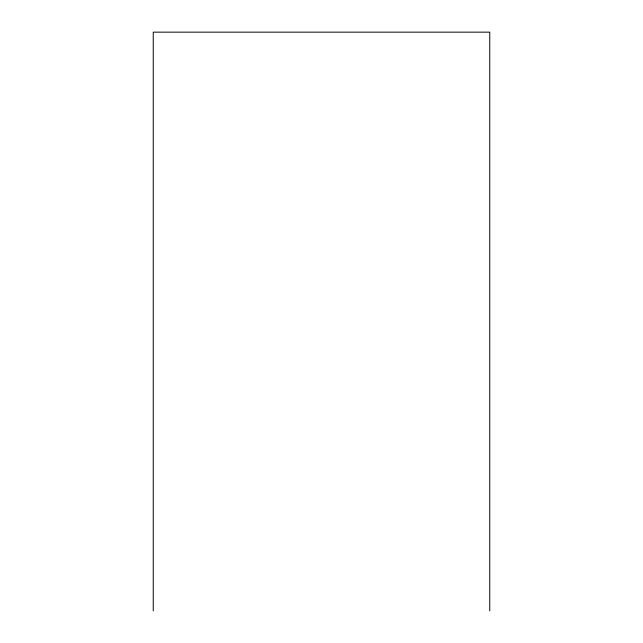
<?xml version="1.0" encoding="UTF-8"?>
<svg xmlns="http://www.w3.org/2000/svg" width="643" height="643" viewBox="0 0 643 643"><rect width="100%" height="100%" fill="white"/><g stroke="black" fill="none" stroke-linecap="round" stroke-linejoin="round"><path stroke-width="0.96" d="M489.757 610.85L489.757 32.15L153.243 32.15L153.243 610.85"/></g></svg>
